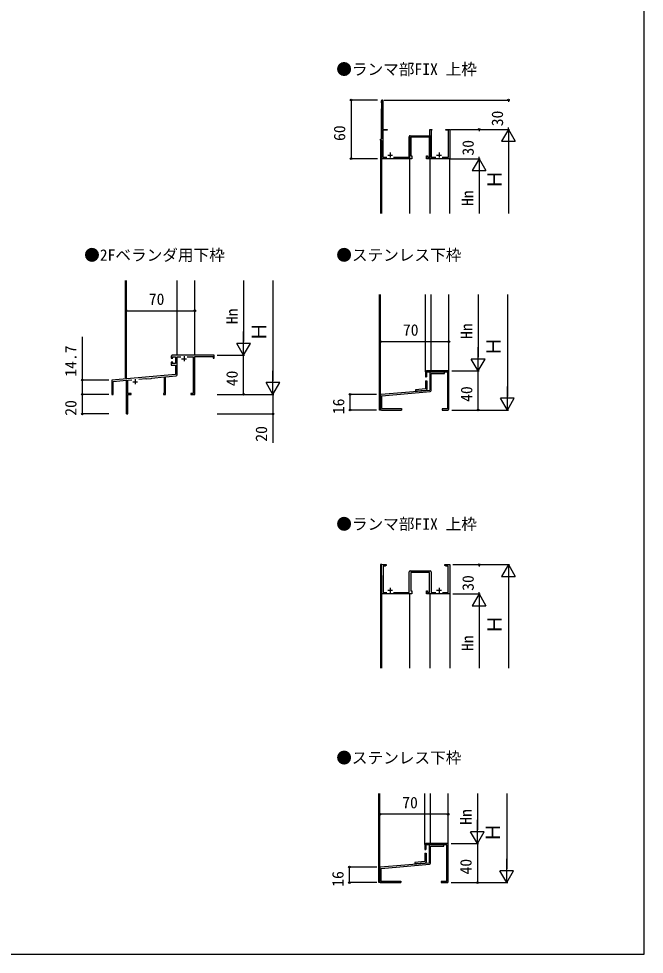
# Model space of a CAD drawing. Units: millimetres, scale not verified. Extents: x -700 to 700, y -1044 to 1038.
# Drawn here: x 60 to 700, y -1044 to -87 of the extents above; entities that cross this region are included whole.
import ezdxf
from ezdxf.enums import TextEntityAlignment as Align

# ---------------------------------------------------------------- set-up
doc = ezdxf.new("R2010")
doc.units = ezdxf.units.MM
doc.header["$LTSCALE"] = 6
for name, color, linetype in [('0-1_USER1', 3, 'Continuous'), ('0-2_YKK_11', 7, 'Continuous'), ('0-3_YKK_12', 2, 'Continuous'), ('0-4_YKK_13', 4, 'Continuous'), ('0-5_YKK_D', 6, 'Continuous'), ('0-6_YKK_ZWAK', 7, 'Continuous')]:
    doc.layers.add(name, color=color, linetype=linetype)
doc.styles.add('ＭＳ ゴシック', font='')
doc.styles.get('ＭＳ ゴシック').set_extended_font_data('MS Gothic')

msp = doc.modelspace()

# ---------------------------------------------------------------- linework, layer by layer
at = {"layer": '0-2_YKK_11'}
for p, q in [((437.5, -226.368), (442.5, -226.368)), ((440, -223.868), (440, -228.868)), ((487.5, -226.368), (492.5, -226.368)), ((490, -223.868), (490, -228.868)), ((226.5, -434.568), (231.5, -434.568)), ((229, -432.068), (229, -437.068)), ((176.5, -458.068), (181.5, -458.068)), ((179, -455.568), (179, -460.568)), ((460.37, -651.438), (480.93, -651.438)), ((440, -668.868), (440, -673.868)), ((490, -668.868), (490, -673.868)), ((437.5, -671.368), (442.5, -671.368)), ((487.5, -671.368), (492.5, -671.368))]:
    msp.add_line(p, q, dxfattribs=at)
for points in [[(493.287, -228.568), (499.5, -228.568), (499.5, -201.068), (497, -201.068), (497, -200.068), (501, -200.068), (501, -230.068), (477, -230.068), (477, -227.068), (478, -227.068), (478, -228.568), (480.3, -228.568), (480.3, -208.068), (461, -208.068), (461, -227.068), (462, -227.068), (462, -230.068), (431, -230.068), (431, -211.068), (430, -211.068), (430, -210.068), (431, -210.068), (431, -179.068), (431.7, -178.368), (431.7, -173.768), (431, -173.068), (431, -170.818)], [(432.5, -170.818), (432.5, -200.068), (437, -200.068), (437, -201.068), (432.5, -201.068), (432.5, -228.568), (436.714, -228.568)], [(460.5, -206.568), (480.6, -206.568), (480.6, -200.068), (482.6, -200.068), (482.6, -201.068), (481.8, -201.068), (481.8, -228.568), (486.714, -228.568)], [(443.287, -228.568), (459.5, -228.568), (459.5, -207.568)], [(216, -432.068), (216, -434.068), (217.546, -434.068), (217, -432.568), (220.35, -432.568), (220.35, -439.568), (217, -439.568), (217.546, -438.068), (216, -438.068), (216, -441.068), (220.35, -441.068), (220.35, -450.662), (155, -456.38), (155, -471.068), (156.5, -471.068), (156.5, -457.754), (170, -456.573), (170, -482.068), (170.7, -482.768), (170.7, -487.368), (170, -488.068), (170, -490.318)], [(232.382, -432.568), (238.5, -432.568), (238.5, -470.068), (236, -470.068), (236, -471.068), (240, -471.068), (240, -432.268), (259, -432.268), (259, -434.068), (260, -434.068), (260, -431.068), (217, -431.068)], [(221.85, -451.121), (221.85, -432.568), (225.618, -432.568)], [(171.5, -490.318), (171.5, -471.068), (175, -471.068), (175, -470.068), (171.5, -470.068), (171.5, -456.442), (175.567, -456.086)], [(182.789, -455.454), (189.998, -454.824), (190.539, -455.278), (195.52, -454.842), (195.975, -454.301), (208.8, -453.179), (208.8, -470.068), (208, -470.068), (208, -471.068), (210, -471.068), (210, -453.074), (220.937, -452.117)], [(493.351, -673.438), (499.37, -673.438), (499.37, -646.698), (497.091, -646.698), (496, -646.068), (496, -645.068), (501, -645.068), (501, -675.068), (477, -675.068), (477, -672.068), (478, -672.068), (478, -673.438), (480.3, -673.438), (480.3, -653.068), (461, -653.068), (461, -672.068), (462, -672.068), (462, -675.068), (431, -675.068), (431, -645.068), (436, -645.068), (436, -646.068), (434.909, -646.698), (432.63, -646.698), (432.63, -673.438), (436.65, -673.438)], [(443.351, -673.438), (459.37, -673.438), (459.37, -652.438)], [(481.93, -652.438), (481.93, -673.438), (486.65, -673.438)]]:
    msp.add_lwpolyline(points, dxfattribs=at)
for centre, radius, start, end in [((431.75, -170.818), 0.75, 359.99999, 180.00001), ((460.5, -207.568), 1, 90.00001, 179.99999), ((217, -432.068), 1, 89.99866, 179.99956), ((220.85, -451.121), 1, 275.00004, 359.99999), ((170.75, -490.318), 0.75, 179.99999, 0.00001), ((460.37, -652.438), 1, 90.00001, 179.99999), ((480.93, -652.438), 1, 0.00001, 89.99999)]:
    msp.add_arc(centre, radius, start, end, dxfattribs=at)
at = {"layer": '0-3_YKK_12'}
for p, q in [((431, -170.068), (431, -209.768)), ((431, -170.068), (432.65, -170.068)), ((432.65, -200.068), (432.65, -170.068)), ((430, -210.068), (430, -286.068)), ((459.8, -206.853), (459.8, -286.068)), ((480.499, -206.492), (480.499, -286.068)), ((431, -211.368), (431, -286.068)), ((501, -286.068), (501, -230.068)), ((169, -454.068), (169, -354.567)), ((170, -455.068), (170, -354.567)), ((222, -431.068), (222, -354.567)), ((239.999, -431.068), (240, -354.567)), ((429, -487.068), (429, -368.867)), ((430, -487.068), (430, -368.867)), ((476, -448.067), (476, -368.867)), ((482, -447.068), (482, -368.867)), ((500, -448.035), (500, -368.867)), ((170, -455.068), (170, -379.589)), ((169, -454.068), (170, -454.068)), ((169, -454.068), (170, -454.068)), ((170, -491.068), (170, -456.724)), ((170, -491.068), (170, -456.724)), ((171.65, -491.068), (171.65, -471.068)), ((171.65, -491.068), (171.65, -471.068)), ((431, -487.068), (429, -487.068)), ((170, -491.068), (171.65, -491.068)), ((170, -491.068), (171.65, -491.068)), ((430, -645.068), (430, -751.068)), ((431.3, -645.068), (430, -645.068)), ((431, -656.368), (431, -751.068)), ((459.8, -675.068), (459.8, -751.068)), ((480.499, -675.068), (480.499, -751.068)), ((501, -674.768), (501, -751.068)), ((428.3, -970.268), (428.3, -879.089)), ((429.3, -970.268), (429.3, -879.089)), ((475.3, -931.267), (475.3, -879.089)), ((481.3, -930.268), (481.3, -879.089)), ((499.299, -931.235), (499.3, -879.089)), ((430.3, -970.268), (428.3, -970.268))]:
    msp.add_line(p, q, dxfattribs=at)
at = {"layer": '0-4_YKK_13'}
for p, q in [((476, -448.068), (476, -453.068)), ((499, -447.068), (477, -447.068)), ((477.2, -448.268), (477.2, -453.068)), ((498.8, -448.268), (477.2, -448.268)), ((480.4, -448.268), (480.4, -447.068)), ((480.4, -449.268), (480.4, -466.658)), ((495.4, -448.268), (481.4, -448.268)), ((498.8, -485.868), (498.8, -448.268)), ((500, -486.068), (500, -448.068)), ((476, -453.068), (477.2, -453.068)), ((476, -457.068), (477.5, -457.068)), ((476, -457.068), (476, -465.537)), ((477.5, -457.068), (477.5, -465.996)), ((481.9, -467.116), (481.9, -449.768)), ((430.913, -470.988), (480.4, -466.658)), ((431.5, -472.442), (480.987, -468.113)), ((466, -467.918), (465.989, -467.918)), ((476, -465.537), (466, -466.412)), ((466, -466.412), (466, -467.918)), ((476.587, -466.992), (466, -467.918)), ((430, -471.984), (430, -486.068)), ((431.5, -485.568), (431.5, -472.442)), ((431, -487.068), (451.5, -487.068)), ((431.5, -485.568), (451.5, -485.568)), ((451.5, -485.568), (451.5, -487.068)), ((498.8, -485.868), (493, -485.868)), ((493, -485.868), (493, -487.068)), ((493, -487.068), (499, -487.068)), ((475.3, -931.268), (475.3, -936.268)), ((475.3, -936.268), (476.5, -936.268)), ((498.3, -930.268), (476.3, -930.268)), ((476.5, -931.468), (476.5, -936.268)), ((498.1, -931.468), (476.5, -931.468)), ((479.7, -931.468), (479.7, -930.268)), ((479.7, -932.468), (479.7, -949.858)), ((494.7, -931.468), (480.7, -931.468)), ((481.2, -950.316), (481.2, -932.968)), ((498.1, -969.068), (498.1, -931.468)), ((499.3, -969.268), (499.3, -931.268)), ((475.3, -940.268), (476.8, -940.268)), ((475.3, -940.268), (475.3, -948.737)), ((476.8, -940.268), (476.8, -949.196)), ((429.3, -955.184), (429.3, -969.268)), ((430.213, -954.188), (479.7, -949.858)), ((430.8, -955.642), (480.287, -951.313)), ((430.8, -968.768), (430.8, -955.642)), ((465.3, -951.118), (465.288, -951.118)), ((475.3, -948.737), (465.3, -949.612)), ((465.3, -949.612), (465.3, -951.118)), ((475.887, -950.192), (465.3, -951.118)), ((430.3, -970.268), (450.8, -970.268)), ((430.8, -968.768), (450.8, -968.768)), ((450.8, -968.768), (450.8, -970.268)), ((498.1, -969.068), (492.3, -969.068)), ((492.3, -969.068), (492.3, -970.268)), ((492.3, -970.268), (498.3, -970.268))]:
    msp.add_line(p, q, dxfattribs=at)
for points in [[(481.9, -449.768), (495.4, -449.768), (495.4, -448.268)], [(481.2, -932.968), (494.7, -932.968), (494.7, -931.468)]]:
    msp.add_lwpolyline(points, dxfattribs=at)
for centre, start, end in [((477, -448.068), 90, 180), ((481.4, -449.268), 90, 180), ((499, -448.068), 0, 90), ((476.5, -465.996), 275, 0), ((480.9, -467.116), 275, 0), ((431, -471.984), 95, 180), ((431, -486.068), 180, 270), ((499, -486.068), 270, 0), ((476.3, -931.268), 90, 180), ((480.7, -932.468), 90, 180), ((498.3, -931.268), 0, 90), ((430.3, -955.184), 95, 180), ((475.8, -949.196), 275, 0), ((480.2, -950.316), 275, 0), ((430.3, -969.268), 180, 270), ((498.3, -969.268), 270, 0)]:
    msp.add_arc(centre, 1, start, end, dxfattribs=at)
at = {"layer": '0-5_YKK_D'}
for p, q in [((427, -170.068), (399, -170.068)), ((400, -170.068), (400, -230.068)), ((433.65, -170.068), (562, -170.068)), ((561, -170.068), (561, -171.931)), ((501.7, -200.068), (562, -200.068)), ((501.7, -200.068), (532, -200.068)), ((501.7, -200.068), (562, -200.068)), ((531, -200.068), (531, -201.931)), ((561, -200.068), (554, -212.192)), ((561, -200.068), (561, -198.204)), ((561, -200.068), (568, -212.192)), ((561, -200.068), (561, -224.316)), ((554, -212.192), (568, -212.192)), ((561, -214.068), (561, -286.068)), ((531, -230.068), (531, -228.204)), ((427, -230.068), (399, -230.068)), ((501.7, -230.068), (532, -230.068)), ((501.7, -230.068), (532, -230.068)), ((531, -230.068), (524, -242.192)), ((531, -230.068), (538, -242.192)), ((531, -230.068), (531, -254.316)), ((524, -242.192), (538, -242.192)), ((531, -244.068), (531, -286.068)), ((290, -354.567), (290, -417.068)), ((320, -354.567), (320, -457.068)), ((530, -368.867), (530, -433.068)), ((560, -368.867), (560, -473.068)), ((170, -412.568), (170, -384.568)), ((170, -385.568), (240, -385.568)), ((240, -412.568), (240, -384.568)), ((290, -431.068), (290, -406.819)), ((290, -431.068), (283, -418.943)), ((297, -418.943), (283, -418.943)), ((290, -431.068), (297, -418.943)), ((430, -444.068), (430, -416.068)), ((430, -417.068), (500, -417.068)), ((500, -444.068), (500, -416.068)), ((530, -447.068), (530, -422.819)), ((263, -431.068), (291, -431.068)), ((263, -431.068), (291, -431.068)), ((290, -471.068), (290, -431.068)), ((530, -447.068), (523, -434.943)), ((537, -434.943), (523, -434.943)), ((530, -447.068), (537, -434.943)), ((320, -471.068), (320, -446.819)), ((503, -447.068), (531, -447.068)), ((503, -447.068), (531, -447.068)), ((530, -487.068), (530, -447.068)), ((152, -456.38), (124, -456.38)), ((320, -471.068), (313, -458.943)), ((327, -458.943), (313, -458.943)), ((320, -471.068), (327, -458.943)), ((560, -487.068), (560, -462.819)), ((152, -471.068), (124, -471.068)), ((152, -471.068), (124, -471.068)), ((125, -491.068), (125, -471.068)), ((263, -471.068), (321, -471.068)), ((263, -471.068), (291, -471.068)), ((263, -471.068), (321, -471.068)), ((426, -471.068), (398, -471.068)), ((399, -487.068), (399, -471.068)), ((560, -487.068), (553, -474.943)), ((567, -474.943), (553, -474.943)), ((560, -487.068), (567, -474.943)), ((426, -487.068), (398, -487.068)), ((503, -487.068), (561, -487.068)), ((503, -487.068), (531, -487.068)), ((152, -491.068), (124, -491.068)), ((263, -491.068), (321, -491.068)), ((504, -645.068), (532, -645.068)), ((504, -645.068), (562, -645.068)), ((531, -645.068), (531, -646.931)), ((561, -645.068), (554, -657.192)), ((561, -645.068), (568, -657.192)), ((561, -645.068), (561, -669.316)), ((554, -657.192), (568, -657.192)), ((561, -659.068), (561, -751.068)), ((504, -675.068), (532, -675.068)), ((504, -675.068), (532, -675.068)), ((531, -675.068), (524, -687.192)), ((531, -675.068), (531, -673.204)), ((531, -675.068), (538, -687.192)), ((531, -675.068), (531, -699.316)), ((524, -687.192), (538, -687.192)), ((531, -689.068), (531, -751.068)), ((529.3, -879.089), (529.3, -916.268)), ((559.3, -879.089), (559.3, -956.268)), ((429.3, -927.268), (429.3, -899.268)), ((499.3, -900.268), (429.3, -900.268)), ((499.3, -927.268), (499.3, -899.268)), ((529.3, -930.268), (529.3, -906.019)), ((529.3, -930.268), (522.3, -918.143)), ((536.3, -918.143), (522.3, -918.143)), ((529.3, -930.268), (536.3, -918.143)), ((502.3, -930.268), (530.3, -930.268)), ((502.3, -930.268), (530.3, -930.268)), ((529.3, -930.268), (529.3, -970.268)), ((559.3, -970.268), (559.3, -946.019)), ((426.3, -954.268), (397.3, -954.268)), ((398.3, -970.268), (398.3, -954.268)), ((559.3, -970.268), (552.3, -958.143)), ((566.3, -958.143), (552.3, -958.143)), ((559.3, -970.268), (566.3, -958.143)), ((426.3, -970.268), (397.3, -970.268)), ((502.3, -970.268), (530.3, -970.268)), ((502.3, -970.268), (560.3, -970.268))]:
    msp.add_line(p, q, dxfattribs=at)
for points in [[(125, -471.068), (125, -456.38), (125, -412.253)], [(320, -471.068), (320, -491.068), (320, -520.74)]]:
    msp.add_lwpolyline(points, dxfattribs=at)
for centre in [(400, -170.068), (561, -170.068), (531, -200.068), (400, -230.068), (170, -385.568), (240, -385.568), (430, -417.068), (500, -417.068), (125, -456.38), (125, -471.068), (125, -471.068), (290, -471.068), (399, -471.068), (399, -487.068), (530, -487.068), (125, -491.068), (320, -491.068), (531, -645.068), (429.3, -900.268), (499.3, -900.268), (398.3, -954.268), (398.3, -970.268), (529.3, -970.268)]:
    msp.add_circle(centre, 0.85, dxfattribs=at)
at = {"layer": '0-6_YKK_ZWAK'}
msp.add_lwpolyline([(-700, -1043.5), (700, -1043.5), (700, 996.5)], dxfattribs=at)

# ---------------------------------------------------------------- texts
at = {"layer": '0-1_USER1', "style": 'ＭＳ ゴシック'}
for s, p in [('●ランマ部FIX 上枠', (384.818, -147.977)), ('●2Fベランダ用下枠', (126.818, -337.977)), ('●ステンレス下枠', (384.818, -337.977)), ('●ランマ部FIX 上枠', (384.818, -612.977)), ('●ステンレス下枠', (384.818, -851.977))]:
    msp.add_text(s, height=11.73, dxfattribs=at).set_placement(p, align=Align.BOTTOM_LEFT)
at = {"layer": '0-5_YKK_D', "style": 'ＭＳ ゴシック'}
for s, height, p in [('30', 11.73, (559, -196.886)), ('60', 11.73, (397.5, -211.931)), ('30', 11.73, (529, -226.886)), ('Ｈ', 14.66, (558.5, -261.204)), ('Hn', 11.73, (528.5, -278.477)), ('Hn', 11.73, (287.5, -399.226)), ('Ｈ', 14.66, (317.5, -416.954)), ('Hn', 11.73, (527.5, -414.376)), ('Ｈ', 14.66, (557.5, -432.104)), ('14.7', 11.73, (122.5, -452.934)), ('40', 11.73, (287.5, -462.704)), ('40', 11.73, (527.5, -478.704)), ('20', 11.73, (122.5, -492.886)), ('16', 11.73, (396.5, -491.295)), ('20', 11.73, (317.5, -519.422)), ('30', 11.73, (529, -671.886)), ('Ｈ', 14.66, (558.5, -716.204)), ('Hn', 11.73, (528.5, -733.477)), ('Hn', 11.73, (526.8, -911.087)), ('Ｈ', 14.66, (556.8, -928.815)), ('40', 11.73, (526.8, -961.904)), ('16', 11.73, (395.8, -974.495))]:
    msp.add_text(s, height=height, rotation=90, dxfattribs=at).set_placement(p, align=Align.BOTTOM_LEFT)
for p in [(193, -383.068), (453, -414.568), (452.3, -897.768)]:
    msp.add_text('70', height=11.73, dxfattribs=at).set_placement(p, align=Align.BOTTOM_LEFT)

doc.saveas('drawing.dxf')
